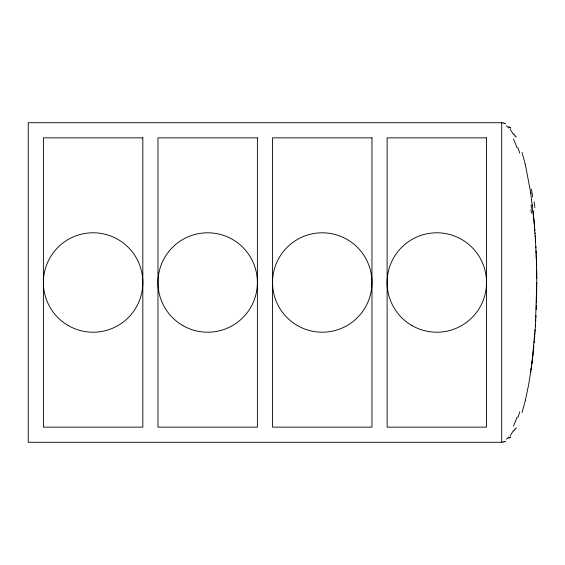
<?xml version="1.0" encoding="UTF-8"?>
<svg xmlns="http://www.w3.org/2000/svg" width="565" height="565" viewBox="0 0 565 565"><rect width="100%" height="100%" fill="white"/><g stroke="black" fill="none" stroke-linecap="round" stroke-linejoin="round"><path stroke-width="0.85" d="M536.75 283.849L536.722 275.904M536.75 282.507L535.451 325.61L531.933 363.337M536.736 286.49L536.743 285.177M536.722 289.096L536.729 287.797M536.693 291.681L536.708 290.389M536.658 294.259L536.672 292.974M536.63 295.537L536.581 298.052M536.524 300.495L536.559 299.281M536.46 302.875L536.496 301.696M536.397 305.178L536.241 309.585M535.888 317.685L535.98 315.736M535.691 321.436L535.789 319.578M535.38 326.768L535.486 325.023M535.069 331.358L535.168 329.904M534.857 334.275L534.963 332.82M534.751 335.695L534.518 338.633M534.391 340.074L534.518 338.59M534.151 342.899L534.278 341.458M533.883 345.78L533.014 354.283M532.852 355.696L533 354.375M532.837 355.83L531.446 366.989M531.976 362.977L532.152 361.6M531.644 365.548L531.7 365.103M531.418 367.208L531.51 366.516M531.601 365.845L528.678 384.497L525.288 400.663M531.255 368.359L531.354 367.688M531.234 368.528L531.326 367.886M531.072 369.651L531.171 368.98M531.058 369.778L531.149 369.136M530.874 371.014L530.683 372.349M525.288 400.663L522.067 412.507M516.248 427.853L515.654 429.061M510.852 436.731L509.948 437.783M505.668 441.251L503.811 441.992M503.217 442.134L501.791 442.282M501.748 122.718L503.217 122.866M503.811 123.008L505.668 123.749M509.948 127.217L510.852 128.269M515.654 135.939L516.248 137.147M522.067 152.494L525.288 164.337M525.288 164.337L530.599 192.1L534.278 223.542M530.697 192.75L530.839 193.703M532.329 204.812L532.414 205.526M533 210.625L533.162 212.073M533.24 212.786L533.671 217.059M533.741 217.779L533.953 219.94M534.017 220.682L535.62 242.251M534.335 224.256L534.462 225.689M534.518 226.41L534.638 227.857M534.695 228.578L534.857 230.753M535.02 232.928L535.069 233.649M535.217 235.824L535.267 236.544M535.359 237.964L535.451 239.391M535.486 239.977L536.496 263.304M535.853 246.566L535.924 248.007M536.058 250.888L536.178 253.77M536.234 255.203L536.34 258.071M536.383 259.49L536.432 260.924M536.468 262.358L536.524 264.505M536.51 263.791L536.559 265.72M536.545 265.232L536.581 266.948M536.581 266.673L536.672 272.026M536.63 269.463L536.658 270.741M536.658 270.988L536.715 275.31M536.679 272.429L536.701 273.87M536.708 274.611L536.729 276.751M536.729 277.203L536.736 278.51M534.137 201.783A90.089 15.877 85.8 0 1 534.85 207.595M531.397 189.204A34.62 3.475 84.7 0 1 532.661 196.91M531.065 205.152A37.749 1.434 83.3 0 1 531.474 208.414M530.98 209.333A92.709 12.691 85.3 0 1 531.404 213.189M504.368 441.583A17.762 2.514 -31.4 0 1 503.719 441.774M508.91 436.936A13.666 4.541 -52.9 0 1 506.275 439.203M509.849 437.381A15.841 7.557 -63.5 0 1 508.825 438.468M513.338 430.601A26.513 14.831 -67.6 0 1 510.195 435.516M515.139 428.687A39.727 25.828 -70.7 0 1 513.868 431.088M517.06 417.048A71.698 49.875 -71.8 0 1 513.416 426.137M519.765 411.8A114.843 89.637 -73.1 0 1 517.95 417.337M503.719 123.227A17.769 2.514 31.4 0 1 504.368 123.417M506.275 125.797A13.666 4.541 52.9 0 1 508.91 128.064M508.825 126.532A15.841 7.557 63.5 0 1 509.849 127.619M510.195 129.484A26.513 14.831 67.6 0 1 513.338 134.399M513.868 133.912A39.727 25.828 70.7 0 1 515.139 136.313M513.423 138.863A71.698 49.875 71.8 0 1 517.06 147.952M517.95 147.663A114.843 89.63 73.1 0 1 519.765 153.2M501.685 122.718L28.25 122.718L28.25 442.282L501.685 442.282L501.685 122.718M142.825 137.867L43.399 137.867L43.399 427.133L142.825 427.133L142.825 137.867M257.393 137.867L157.974 137.867L157.974 427.133L257.393 427.133L257.393 137.867M371.968 137.867L272.542 137.867L272.542 427.133L371.968 427.133L371.968 137.867M486.536 137.867L387.117 137.867L387.117 427.133L486.536 427.133L486.536 137.867M411.97 325.553A49.713 49.713 0 0 0 486.536 282.5A49.713 49.713 0 0 0 411.97 239.447A49.713 49.713 0 0 0 411.97 325.553M297.402 325.553A49.713 49.713 0 0 0 371.968 282.5A49.713 49.713 0 0 0 297.402 239.447A49.713 49.713 0 0 0 297.402 325.553M182.827 325.553A49.713 49.713 0 0 0 257.393 282.5A49.713 49.713 0 0 0 182.827 239.447A49.713 49.713 0 0 0 182.827 325.553M68.252 325.553A49.713 49.713 0 0 0 142.825 282.5A49.713 49.713 0 0 0 68.252 239.447A49.713 49.713 0 0 0 68.252 325.553"/></g></svg>
